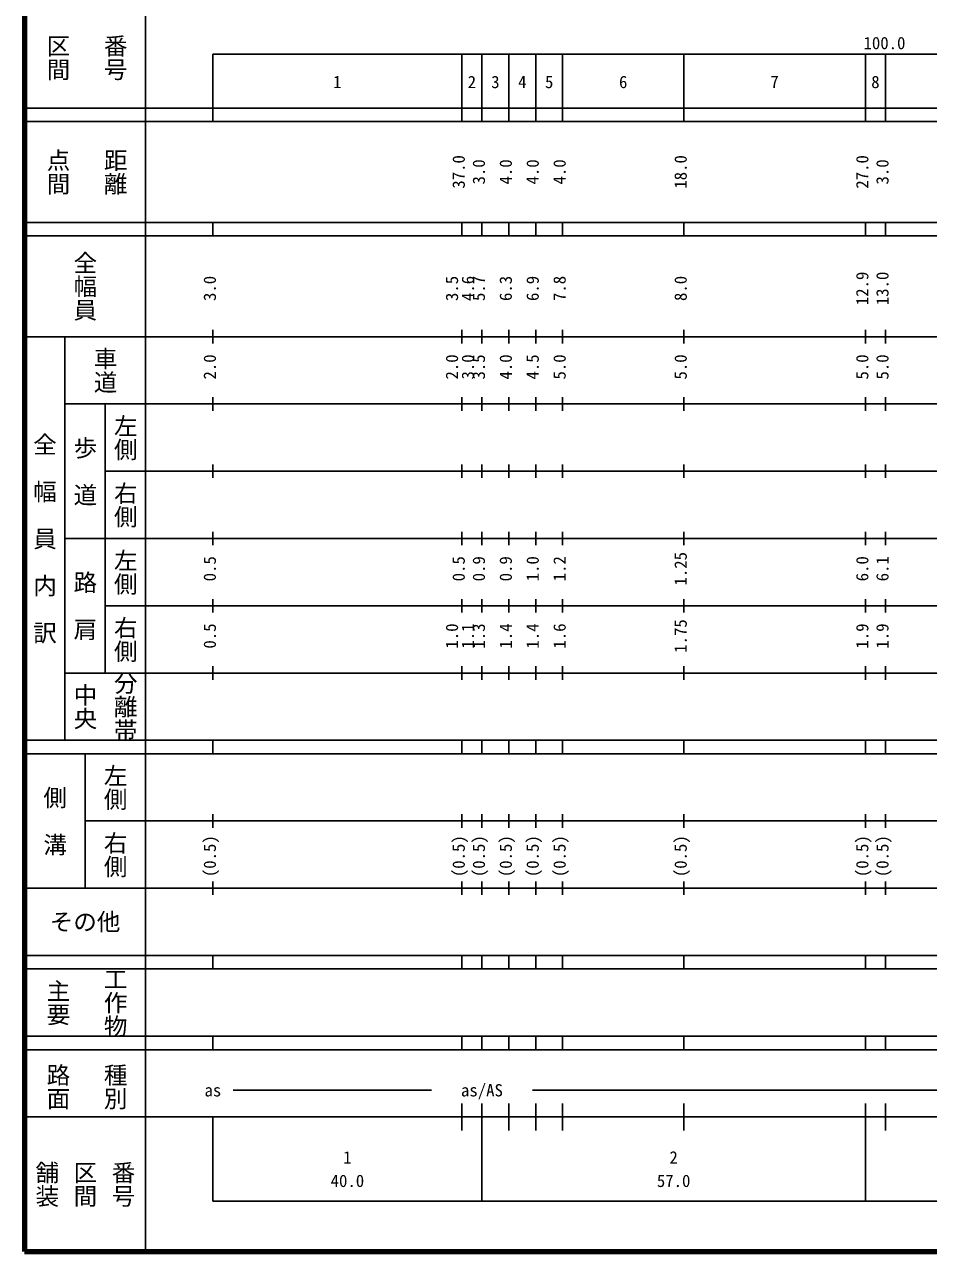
# Model space of a CAD drawing. Units: millimetres on the paper, enlarged 1000 times. Extents: x 40000 to 680000, y 20000 to 380000.
# Drawn here: x 40000 to 174383, y 20000 to 202409 of the extents above; entities that cross this region are included whole.
import ezdxf
from ezdxf.enums import TextEntityAlignment as Align

# ---------------------------------------------------------------- set-up
doc = ezdxf.new("R2010")
doc.units = ezdxf.units.MM
doc.header["$LTSCALE"] = 1000
doc.layers.add('M-TTL', color=2, linetype='Continuous', lineweight=140)
doc.layers.add('M-TTL-BAND', color=7, linetype='Continuous', lineweight=25)
doc.styles.add('@ＭＳ ゴシック', font='')
doc.styles.add('ＭＳ ゴシック', font='')
doc.styles.get('@ＭＳ ゴシック').set_extended_font_data('@MS Gothic')
doc.styles.get('ＭＳ ゴシック').set_extended_font_data('MS Gothic')

msp = doc.modelspace()

# ---------------------------------------------------------------- linework, layer by layer
at = {"layer": 'M-TTL'}
for p, q in [((40000, 380000), (40000, 20000)), ((40000, 20000), (680000, 20000))]:
    msp.add_line(p, q, dxfattribs=at)
at = {"layer": 'M-TTL-BAND'}
for p, q in [((58000, 370000), (58000, 20000)), ((68000, 198000), (579000, 198000)), ((68000, 198000), (68000, 188000)), ((105000, 188000), (105000, 198000)), ((108000, 188000), (108000, 198000)), ((112000, 188000), (112000, 198000)), ((116000, 188000), (116000, 198000)), ((120000, 188000), (120000, 198000)), ((138000, 188000), (138000, 198000)), ((165000, 188000), (165000, 198000)), ((168000, 188000), (168000, 198000)), ((40000, 190000), (579000, 190000)), ((40000, 188000), (579000, 188000)), ((40000, 173000), (579000, 173000)), ((68000, 171000), (68000, 173000)), ((105000, 171000), (105000, 173000)), ((108000, 171000), (108000, 173000)), ((112000, 171000), (112000, 173000)), ((116000, 171000), (116000, 173000)), ((120000, 171000), (120000, 173000)), ((138000, 171000), (138000, 173000)), ((165000, 171000), (165000, 173000)), ((168000, 171000), (168000, 173000)), ((40000, 171000), (579000, 171000)), ((68000, 155000), (68000, 157000)), ((105000, 155000), (105000, 157000)), ((108000, 155000), (108000, 157000)), ((112000, 155000), (112000, 157000)), ((116000, 155000), (116000, 157000)), ((120000, 155000), (120000, 157000)), ((138000, 155000), (138000, 157000)), ((165000, 155000), (165000, 157000)), ((168000, 155000), (168000, 157000)), ((40000, 156000), (579000, 156000)), ((46000, 96000), (46000, 156000)), ((46000, 146000), (579000, 146000)), ((52000, 146000), (52000, 106000)), ((68000, 145000), (68000, 147000)), ((105000, 145000), (105000, 147000)), ((108000, 145000), (108000, 147000)), ((112000, 145000), (112000, 147000)), ((116000, 145000), (116000, 147000)), ((120000, 145000), (120000, 147000)), ((138000, 145000), (138000, 147000)), ((165000, 145000), (165000, 147000)), ((168000, 145000), (168000, 147000)), ((68000, 135000), (68000, 137000)), ((105000, 135000), (105000, 137000)), ((108000, 135000), (108000, 137000)), ((112000, 135000), (112000, 137000)), ((116000, 135000), (116000, 137000)), ((120000, 135000), (120000, 137000)), ((138000, 135000), (138000, 137000)), ((165000, 135000), (165000, 137000)), ((168000, 135000), (168000, 137000)), ((52000, 136000), (579000, 136000)), ((46000, 126000), (579000, 126000)), ((68000, 125000), (68000, 127000)), ((105000, 125000), (105000, 127000)), ((108000, 125000), (108000, 127000)), ((112000, 125000), (112000, 127000)), ((116000, 125000), (116000, 127000)), ((120000, 125000), (120000, 127000)), ((138000, 125000), (138000, 127000)), ((165000, 125000), (165000, 127000)), ((168000, 125000), (168000, 127000)), ((68000, 115000), (68000, 117000)), ((105000, 115000), (105000, 117000)), ((108000, 115000), (108000, 117000)), ((112000, 115000), (112000, 117000)), ((116000, 115000), (116000, 117000)), ((120000, 115000), (120000, 117000)), ((138000, 115000), (138000, 117000)), ((165000, 115000), (165000, 117000)), ((168000, 115000), (168000, 117000)), ((52000, 116000), (579000, 116000)), ((46000, 106000), (579000, 106000)), ((68000, 105000), (68000, 107000)), ((105000, 105000), (105000, 107000)), ((108000, 105000), (108000, 107000)), ((112000, 105000), (112000, 107000)), ((116000, 105000), (116000, 107000)), ((120000, 105000), (120000, 107000)), ((138000, 105000), (138000, 107000)), ((165000, 105000), (165000, 107000)), ((168000, 105000), (168000, 107000)), ((40000, 96000), (579000, 96000)), ((68000, 94000), (68000, 96000)), ((105000, 94000), (105000, 96000)), ((108000, 94000), (108000, 96000)), ((112000, 94000), (112000, 96000)), ((116000, 94000), (116000, 96000)), ((120000, 94000), (120000, 96000)), ((138000, 94000), (138000, 96000)), ((165000, 94000), (165000, 96000)), ((168000, 94000), (168000, 96000)), ((40000, 94000), (579000, 94000)), ((49000, 94000), (49000, 74000)), ((49000, 84000), (579000, 84000)), ((68000, 83000), (68000, 85000)), ((105000, 83000), (105000, 85000)), ((108000, 83000), (108000, 85000)), ((112000, 83000), (112000, 85000)), ((116000, 83000), (116000, 85000)), ((120000, 83000), (120000, 85000)), ((138000, 83000), (138000, 85000)), ((165000, 83000), (165000, 85000)), ((168000, 83000), (168000, 85000)), ((68000, 73000), (68000, 75000)), ((105000, 73000), (105000, 75000)), ((108000, 73000), (108000, 75000)), ((112000, 73000), (112000, 75000)), ((116000, 73000), (116000, 75000)), ((120000, 73000), (120000, 75000)), ((138000, 73000), (138000, 75000)), ((165000, 73000), (165000, 75000)), ((168000, 73000), (168000, 75000)), ((40000, 74000), (579000, 74000)), ((40000, 64000), (579000, 64000)), ((68000, 62000), (68000, 64000)), ((105000, 62000), (105000, 64000)), ((108000, 62000), (108000, 64000)), ((112000, 62000), (112000, 64000)), ((116000, 62000), (116000, 64000)), ((120000, 62000), (120000, 64000)), ((138000, 62000), (138000, 64000)), ((165000, 62000), (165000, 64000)), ((168000, 62000), (168000, 64000)), ((40000, 62000), (579000, 62000)), ((40000, 52000), (579000, 52000)), ((68000, 50000), (68000, 52000)), ((105000, 50000), (105000, 52000)), ((108000, 50000), (108000, 52000)), ((112000, 50000), (112000, 52000)), ((116000, 50000), (116000, 52000)), ((120000, 50000), (120000, 52000)), ((138000, 50000), (138000, 52000)), ((165000, 50000), (165000, 52000)), ((168000, 50000), (168000, 52000)), ((40000, 50000), (579000, 50000)), ((71000, 44000), (100500, 44000)), ((115500, 44000), (294500, 44000)), ((105000, 38000), (105000, 42000)), ((108000, 27500), (108000, 42000)), ((112000, 38000), (112000, 42000)), ((116000, 38000), (116000, 42000)), ((120000, 38000), (120000, 42000)), ((138000, 38000), (138000, 42000)), ((165000, 27500), (165000, 42000)), ((168000, 38000), (168000, 42000)), ((40000, 40000), (579000, 40000)), ((68000, 40000), (68000, 27500)), ((68000, 27500), (579000, 27500))]:
    msp.add_line(p, q, dxfattribs=at)

# ---------------------------------------------------------------- texts
at = {"layer": 'M-TTL-BAND', "style": '@ＭＳ ゴシック'}
for s, p in [('番号', (53500, 197500)), ('区間', (45000, 197500)), ('点間', (45000, 180500)), ('距離', (53500, 180500)), ('全幅員', (49000, 163500)), ('車道', (52000, 151000)), ('左側', (55000, 141000)), ('全\u3000幅\u3000員\u3000内\u3000訳', (43000, 126000)), ('歩\u3000道', (49000, 136000)), ('右側', (55000, 131000)), ('左側', (55000, 121000)), ('路\u3000肩', (49000, 116000)), ('右側', (55000, 111000)), ('分離帯', (55000, 101000)), ('中央', (49000, 101000)), ('左側', (53500, 89000)), ('側\u3000溝', (44500, 84000)), ('右側', (53500, 79000)), ('主要', (45000, 57000)), ('工作物', (53500, 57000)), ('路面', (45000, 44500)), ('種別', (53500, 44500)), ('舗装', (43333, 30000)), ('区間', (49000, 30000)), ('番号', (54667, 30000))]:
    msp.add_text(s, height=2566, rotation=270, dxfattribs=at).set_placement(p, align=Align.MIDDLE_CENTER)
at = {"layer": 'M-TTL-BAND', "style": 'ＭＳ ゴシック'}
for s, p in [('100.0', (167844, 198195)), ('1', (86500, 192405)), ('2', (106500, 192405)), ('3', (110000, 192405)), ('4', (114000, 192405)), ('5', (118000, 192405)), ('6', (129000, 192405)), ('7', (151500, 192405)), ('8', (166500, 192405)), ('as', (68000, 42500)), ('as/AS', (108000, 42500)), ('1', (88000, 32523)), ('2', (136500, 32523)), ('40.0', (88000, 29033)), ('57.0', (136500, 29033))]:
    msp.add_text(s, height=1833, dxfattribs=at).set_placement(p, align=Align.BOTTOM_CENTER)
for s, p in [('37.0', (106000, 180500)), ('18.0', (139000, 180500)), ('27.0', (166000, 180500)), ('3.0', (109000, 180500)), ('4.0', (113000, 180500)), ('4.0', (117000, 180500)), ('4.0', (121000, 180500)), ('3.0', (169000, 180500)), ('3.0', (69000, 163174)), ('3.5', (105000, 163174)), ('4.6', (107370, 163174)), ('5.7', (109000, 163174)), ('6.3', (113000, 163174)), ('6.9', (117000, 163174)), ('7.8', (121000, 163174)), ('8.0', (139000, 163174)), ('12.9', (166000, 163174)), ('13.0', (169000, 163174)), ('2.0', (69000, 151500)), ('2.0', (105000, 151500)), ('3.0', (107370, 151500)), ('4.0', (113000, 151500)), ('5.0', (121000, 151500)), ('5.0', (139000, 151500)), ('5.0', (166000, 151500)), ('5.0', (169000, 151500)), ('3.5', (109000, 151500)), ('4.5', (117000, 151500)), ('0.5', (69000, 121500)), ('0.5', (106000, 121500)), ('0.9', (109000, 121500)), ('0.9', (113000, 121500)), ('1.0', (117000, 121500)), ('1.2', (121000, 121500)), ('1.25', (139000, 121500)), ('6.0', (166000, 121500)), ('6.1', (169000, 121500)), ('0.5', (69000, 111500)), ('1.0', (105000, 111500)), ('1.1', (107370, 111500)), ('1.3', (109000, 111500)), ('1.4', (113000, 111500)), ('1.4', (117000, 111500)), ('1.6', (121000, 111500)), ('1.75', (139000, 111500)), ('1.9', (166000, 111500)), ('1.9', (169000, 111500)), ('(0.5)', (69000, 78764)), ('(0.5)', (106000, 78764)), ('(0.5)', (109000, 78764)), ('(0.5)', (113000, 78764)), ('(0.5)', (117000, 78764)), ('(0.5)', (121000, 78764)), ('(0.5)', (139000, 78764)), ('(0.5)', (166000, 78764)), ('(0.5)', (169000, 78764))]:
    msp.add_text(s, height=1833, rotation=90, dxfattribs=at).set_placement(p, align=Align.BOTTOM_CENTER)
msp.add_text('その他', height=2566, dxfattribs=at).set_placement((49000, 69000), align=Align.MIDDLE_CENTER)

doc.saveas('drawing.dxf')
